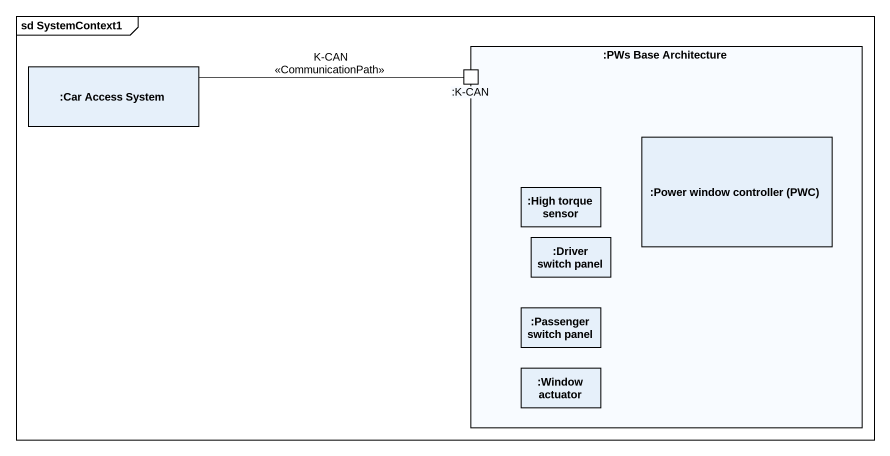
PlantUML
@startuml
mainframe sd SystemContext1
rectangle ":Car Access System" as Car_Access_System
rectangle ":PWs Base Architecture" as PWs_Base_Architecture {
  port ":K-CAN" as K_CAN
  rectangle ":Power window controller (PWC)" as Power_window_controller_PWC
  rectangle ":High torque sensor" as High_torque_sensor
  rectangle ":Driver switch panel" as Driver_switch_panel
  rectangle ":Passenger switch panel" as Passenger_switch_panel
  rectangle ":Window actuator" as Window_actuator
}
Car_Access_System -right- K_CAN : K-CAN\n<<CommunicationPath>>
@enduml
